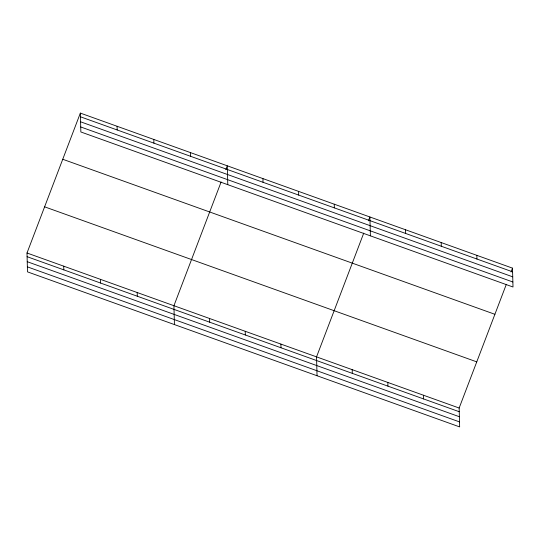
<?xml version="1.0" encoding="UTF-8"?>
<svg xmlns="http://www.w3.org/2000/svg" width="540" height="540" viewBox="0 0 540 540"><rect width="100%" height="100%" fill="white"/><g stroke="black" fill="none" stroke-linecap="round" stroke-linejoin="round"><path stroke-width="0.81" d="M506.345 284.297L459.149 408.031L459.648 426.904L27.493 271.863L27 252.997L80.352 113.096L512.507 268.137L513 287.003L80.852 131.969L80.352 113.096M221.123 181.973L173.934 305.707L174.427 324.574M225.821 169.661L227.286 165.814L227.779 184.68M363.731 233.132L316.541 356.873L317.034 375.739M368.429 220.82L369.893 216.972L370.393 235.845M511.036 271.985L512.507 268.137M80.453 116.795L512.602 271.829M80.582 121.804L512.737 276.838M80.717 126.961L512.872 281.995M62.748 159.266L494.897 314.3M44.604 206.827L476.759 361.868M27 252.997L459.149 408.031M27.095 256.689L459.25 411.73M27.23 261.697L459.378 416.732M27.364 266.854L459.513 421.895M476.854 255.346L476.948 259.045M441.2 242.554L441.295 246.254M423.502 395.24L423.596 398.939M405.547 229.763L405.648 233.462M387.848 382.448L387.943 386.147M352.195 369.657L352.289 373.356M334.247 204.181L334.341 207.88M298.593 191.396L298.688 195.089M280.888 344.081L280.989 347.774M262.94 178.605L263.034 182.297M245.234 331.29L245.335 334.982M209.581 318.499L209.682 322.191M190.553 152.631L190.647 156.33M153.819 139.455L153.92 143.154M137.201 292.531L137.295 296.224M117.086 126.279L117.187 129.971M100.467 279.349L100.561 283.048M63.734 266.173L63.828 269.872"/></g></svg>
